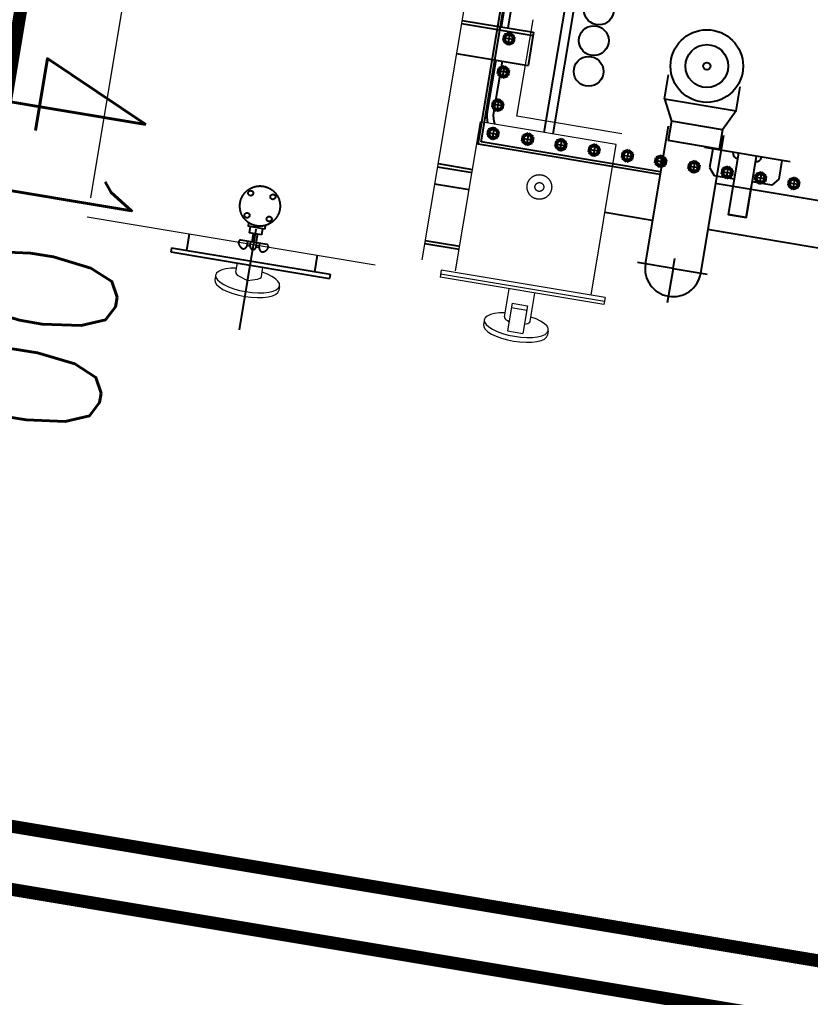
# Model space of a CAD drawing. Header units: millimetres. Extents: x 6239764 to 13047540, y 367704 to 979893.
# Drawn here: x 8301407 to 8304455, y 402356 to 406126 of the extents above; entities that cross this region are included whole.
import ezdxf

# ---------------------------------------------------------------- set-up
doc = ezdxf.new("R2010")
doc.units = ezdxf.units.MM
doc.header["$LTSCALE"] = 300
for name, pattern in [('AM_ISO08W050', [18, 12, -1.5, 3, -1.5]), ('AM_ISO08W050X2', [9, 6, -0.75, 1.5, -0.75]), ('Amconstr', [9999, 9999, 0]), ('CENTER', [2, 1.25, -0.25, 0.25, -0.25]), ('CENTER2', [28.575, 19.05, -3.175, 3.175, -3.175]), ('DASHED', [0.75, 0.5, -0.25]), ('HIDDEN', [9.525, 6.35, -3.175]), ('PHANTOM', [2.5, 1.25, -0.25, 0.25, -0.25, 0.25, -0.25])]:
    doc.linetypes.add(name, pattern=pattern)
for name, color, linetype in [('1', 7, 'Continuous'), ('25  杶奪', 114, 'Continuous'), ('30  俋窒眈燊\\M+00000D', 3, 'Continuous'), ('AM_0', 7, 'Continuous'), ('M16', 3, 'Continuous'), ('M30', 3, 'Continuous'), ('M4', 5, 'Continuous'), ('标注', 7, 'Continuous')]:
    doc.layers.add(name, color=color, linetype=linetype)
for name, color, linetype, lineweight in [('AM_0N', 7, 'Continuous', 50), ('AM_7', 4, 'AM_ISO08W050', 25), ('AM_7N', 4, 'AM_ISO08W050', 25), ('AM_CL', 1, 'Amconstr', 25), ('LV BUSHING-AM_4', 3, 'Continuous', 25), ('PHA', 5, 'PHANTOM', 13), ('SX', 3, 'Continuous', 30)]:
    doc.layers.add(name, color=color, linetype=linetype, lineweight=lineweight)
doc.styles.get("Standard").update_dxf_attribs({"font": 'txt8.shx', "width": 0.7, "bigfont": 'hztxt_ii.shx'})
doc.dimstyles.new('STANDARD2', dxfattribs={"dimscale": 250, "dimtxt": 2.5, "dimasz": 2, "dimexe": 2.5, "dimexo": 0, "dimgap": 0.62, "dimtad": 1, "dimdec": 0, "dimzin": 0, "dimdsep": 46, "dimtxsty": 'Standard', "dimblk": 'OBLIQUE', "dimcen": 0.09, "dimadec": 3, "dimazin": 0, "dimtfac": 1, "dimtdec": 0, "dimtofl": 0, "dimtmove": 2, "dimatfit": 3, "dimldrblk": 'OBLIQUE', "dimfxl": 1, "dimtolj": 1, "dimtzin": 0, "dimarcsym": 0})

# ---------------------------------------------------------------- blocks, each defined once
blk = doc.blocks.new('_OBLIQUE')
at = {"color": 0, "linetype": 'ByBlock'}
blk.add_line((-0.5, -0.5), (0.5, 0.5), dxfattribs=at)
blk = doc.blocks.new('*D112')
at = {"layer": 'Defpoints', "color": 0, "ltscale": 0.1, "transparency": 16777216}
for p in [(6132969.1, -13631.7), (6132321.4, -17731.7), (6132797.4, -17731.7)]:
    blk.add_point(p, dxfattribs=at)
at = {"layer": '标注', "color": 67, "lineweight": -2, "ltscale": 0.1, "transparency": 16777216}
for p, q in [((6132969.1, -13631.7), (6131696.4, -13631.7)), ((6132321.4, -13631.7), (6132321.4, -17731.7)), ((6132797.4, -17731.7), (6131696.4, -17731.7))]:
    blk.add_line(p, q, dxfattribs=at)
at = {"layer": '标注', "color": 67, "lineweight": -2, "ltscale": 0.1, "transparency": 16777216, "xscale": 250, "yscale": 250, "zscale": 250}
for p, rotation in [((6132321.4, -13631.7), 90), ((6132321.4, -17731.7), 270)]:
    blk.add_blockref('_OBLIQUE', p, dxfattribs=dict(at, rotation=rotation))
at = {"layer": '标注', "color": 67, "lineweight": 13, "ltscale": 0.1, "transparency": 16777216, "insert": (6131906.8, -15879.5), "char_height": 625, "attachment_point": 5, "rotation": 90}
blk.add_mtext('\\A1;4100', dxfattribs=at)
blk = doc.blocks.new('A$C6C825D1F')
at = {"layer": 'M16', "color": 200, "linetype": 'CENTER', "ltscale": 50}
for p, q in [((115.6, 148), (115.6, 141.5)), ((119.7, 139.4), (181.6, 139.4)), ((136.3, 149.4), (136.3, 139.4)), ((136.3, 149.4), (143.7, 149.4)), ((143.7, 149.4), (143.7, 139.4)), ((145.6, 119), (145.6, 139.4)), ((155.6, 119), (155.6, 139.4)), ((157.6, 149.4), (157.6, 139.4)), ((157.6, 149.4), (165, 149.4)), ((165, 149.4), (165, 139.4)), ((185.6, 148), (185.6, 141.5)), ((135.6, 119), (165.6, 119)), ((135.6, 104), (135.6, 119)), ((165.6, 104), (165.6, 119)), ((130.6, 104), (170.6, 104)), ((130.6, 95.5), (130.6, 104)), ((170.6, 95.5), (170.6, 104))]:
    blk.add_line(p, q, dxfattribs=at)
for centre, radius in [((150.6, 52.4), 47.5), ((124.1, 79), 6), ((177.1, 79), 6), ((124.1, 25.9), 6), ((177.1, 25.9), 6)]:
    blk.add_circle(centre, radius, dxfattribs=at)
for centre, radius, start, end in [((131.3, 142), 16.8, 100.8441, 158.9577), ((119.7, 144.4), 5, 216.0132, 270), ((125.9, 148.3), 10.4, 6.5152, 77.9072), ((150.7, 149.4), 7, 0, 180), ((175.3, 148.3), 10.4, 102.0928, 173.4848), ((170, 142), 16.8, 21.0423, 79.1559), ((181.6, 144.4), 5, 270, 323.9868)]:
    blk.add_arc(centre, radius, start, end, dxfattribs=at)
blk = doc.blocks.new('A$C7B570CCE')
at = {"linetype": 'Continuous'}
for p, q in [((167.5, 0), (-167.5, 0)), ((-35, 0), (-35, -240)), ((35, 0), (35, -240)), ((135, 0), (135, -73.1)), ((35, -240), (-35, -240))]:
    blk.add_line(p, q, dxfattribs=at)
for p, q in [((-135.2, 0), (-135.2, -72.9)), ((-135.2, -72.9), (-112.2, -100)), ((135.2, -72.9), (112.2, -100)), ((-112.2, -100), (-35, -100)), ((112.2, -100), (35, -100))]:
    blk.add_line(p, q)
for centre, start, end in [((-35, 0), 180, 270), ((35, 0), 270, 0)]:
    blk.add_arc(centre, 21, start, end)
blk = doc.blocks.new('A$C31AC28B4')
at = {"layer": 'PHA', "color": 31, "linetype": 'PHANTOM', "lineweight": 0, "ltscale": 3}
for p, q in [((-75, -656), (-605, -656)), ((-605, -1238), (-605, -656)), ((-75, -1244), (-75, -656)), ((-20, -1244), (-660, -1244)), ((-660, -1244), (-660, -1272)), ((-20, -1244), (-20, -1272)), ((-20, -1260), (-660, -1260)), ((-20, -1272), (-660, -1272)), ((-390, -1382.3), (-390, -1272)), ((-290, -1382.3), (-290, -1272)), ((-370, -1325.1), (-310, -1325.1)), ((-370, -1325.1), (-370, -1433)), ((-370, -1341.9), (-310, -1341.9)), ((-370, -1342.2), (-310, -1342.2)), ((-310, -1325.1), (-310, -1433)), ((-465, -1402.2), (-465, -1424.6)), ((-215, -1408.6), (-215, -1424.6)), ((-370, -1433), (-310, -1433))]:
    blk.add_line(p, q, dxfattribs=at)
at = {"layer": 'PHA', "color": 31, "linetype": 'PHANTOM', "lineweight": 0, "ltscale": 3, "flags": 128}
for points in [[(-390, -1365.8), (-411.3, -1369.9), (-429.8, -1375.4), (-444.9, -1382.1), (-456.1, -1389.6), (-462.9, -1397.8), (-465, -1406.3), (-462.4, -1414.7), (-455.1, -1422.8), (-443.5, -1430.3), (-427.9, -1436.8), (-409, -1442.2), (-387.5, -1446.1), (-364.2, -1448.6), (-340, -1449.4), (-315.8, -1448.6), (-292.5, -1446.1), (-271, -1442.2), (-252.1, -1436.8), (-236.5, -1430.3), (-224.9, -1422.8), (-217.6, -1414.7), (-215, -1406.3), (-217.1, -1397.8), (-223.9, -1389.6), (-235.1, -1382.1), (-250.2, -1375.4), (-268.7, -1369.9), (-290, -1365.8)], [(-390, -1382.3), (-389.1, -1385.6), (-386.6, -1388.8), (-382.5, -1391.8), (-376.9, -1394.4), (-370, -1396.7)], [(-310, -1396.7), (-303.1, -1394.4), (-297.5, -1391.8), (-293.4, -1388.8), (-290.9, -1385.6), (-290, -1382.3)], [(-465, -1424.6), (-462.6, -1433.1), (-455.5, -1441.3), (-443.9, -1448.8), (-428.4, -1455.4), (-409.4, -1460.9), (-387.8, -1464.9), (-364.4, -1467.4), (-340, -1468.2), (-315.6, -1467.4), (-292.2, -1464.9), (-270.6, -1460.9), (-251.6, -1455.4), (-236.1, -1448.8), (-224.5, -1441.3), (-217.4, -1433.1), (-215, -1424.6)]]:
    blk.add_lwpolyline(points, dxfattribs=at)
at = {"layer": 'PHA', "color": 31, "linetype": 'PHANTOM', "lineweight": 0, "ltscale": 3}
for radius in [47.5, 17]:
    blk.add_circle((-340, -866), radius, dxfattribs=at)
blk = doc.blocks.new('*U109')
at = {"layer": 'AM_0N'}
for p, q in [((42247.3, 10176), (42229.3, 10165.7)), ((42229.3, 10165.7), (42229.3, 10144.9)), ((42229.3, 10144.9), (42247.3, 10134.5)), ((42265.3, 10165.7), (42247.3, 10176)), ((42247.3, 10134.5), (42265.3, 10144.9)), ((42265.3, 10144.9), (42265.3, 10165.7))]:
    blk.add_line(p, q, dxfattribs=at)
blk.add_circle((42247.3, 10155.3), 18, dxfattribs=at)
at = {"layer": 'AM_7N', "linetype": 'AM_ISO08W050X2'}
for p, q in [((42247.3, 10179), (42247.3, 10131.5)), ((42223.6, 10155.3), (42271.1, 10155.3))]:
    blk.add_line(p, q, dxfattribs=at)
blk = doc.blocks.new('132主变')
for centre in [(6140255.2, -16868.1), (6140255.2, -16988.1), (6140255.2, -17108.1)]:
    blk.add_circle(centre, 57.5)
at = {"layer": '1', "color": 3, "linetype": 'DASHED', "lineweight": 5, "ltscale": 50}
blk.add_lwpolyline([(6140089.2, -16651.7), (6140499.1, -16651.7), (6140499.1, -17028.3)], dxfattribs=at)
at = {"layer": '25  杶奪', "color": 163}
for p, q in [((6140352.1, -17281.9), (6140352.1, -16607.2)), ((6140386.1, -17262.7), (6140386.1, -16607.2))]:
    blk.add_line(p, q, dxfattribs=at)
at = {"layer": '25  杶奪'}
blk.add_lwpolyline([(6139634.1, -16536.7), (6139634.1, -16411.7), (6139564.1, -16411.7), (6139564.1, -16536.7)], dxfattribs=at)
at = {"layer": '30  俋窒眈燊\\M+00000D', "linetype": 'HIDDEN'}
blk.add_line((6140768.9, -16969.7), (6140489.1, -16969.7), dxfattribs=at)
for points in [[(6134159.1, -18013.7), (6134159.1, -16531.7), (6139703.1, -16531.7)], [(6139919.1, -16531.7), (6140619.1, -16531.7), (6140619.1, -18672.4)]]:
    blk.add_lwpolyline(points, dxfattribs=at)
at = {"layer": 'AM_0', "color": 31}
for p, q in [((6141729, -15916.7), (6141109, -15916.7)), ((6141109, -15932.7), (6141109, -15916.7)), ((6141729, -15932.7), (6141109, -15932.7)), ((6141169, -15932.7), (6141169, -15996.7)), ((6141669, -15932.7), (6141669, -15996.7)), ((6141729, -15932.7), (6141729, -15916.7))]:
    blk.add_line(p, q, dxfattribs=at)
at = {"layer": 'AM_7', "color": 31, "linetype": 'CENTER2'}
blk.add_line((6141419, -15663.7), (6141419, -16056.7), dxfattribs=at)
at = {"layer": 'AM_CL'}
for p, q in [((6140769, -16109.8), (6140634.1, -16109.8)), ((6140769, -16121.8), (6140634.1, -16121.8)), ((6140769, -16409.8), (6140634.1, -16409.8)), ((6140769, -16421.8), (6140634.1, -16421.8)), ((6140489.1, -16981.7), (6140489.1, -16851.7)), ((6140768.9, -16851.7), (6140489.1, -16851.7)), ((6140768.9, -16981.7), (6140489.1, -16981.7))]:
    blk.add_line(p, q, dxfattribs=at)
at = {"layer": 'LV BUSHING-AM_4', "color": 6}
for p, q in [((6139809.1, -16171.7), (6139809.1, -16037.5)), ((6139809.1, -16171.7), (6139676.3, -16171.7)), ((6139701.1, -16171.7), (6139701.1, -16710)), ((6139809.1, -16171.7), (6139809.1, -16211.1)), ((6139809.1, -16171.7), (6139948, -16171.7)), ((6139917.1, -16171.7), (6139917.1, -16710)), ((6139709.1, -16655.3), (6139909.1, -16655.3)), ((6139709.1, -16731.3), (6139709.1, -16655.3)), ((6139909.1, -16731.3), (6139909.1, -16655.3)), ((6139669.1, -16811.8), (6139709.1, -16731.3)), ((6139709.1, -16731.3), (6139909.1, -16731.3)), ((6139949.1, -16811.8), (6139909.1, -16731.3)), ((6139949.1, -16811.8), (6139669.1, -16811.8)), ((6139669.1, -16811.8), (6139669.1, -16905.4)), ((6139949.1, -16811.8), (6139949.1, -16905.4))]:
    blk.add_line(p, q, dxfattribs=at)
for radius in [140, 82.5]:
    blk.add_circle((6139809.1, -16963.3), radius, dxfattribs=at)
blk.add_arc((6139809.1, -16171.7), 108, 0, 180, dxfattribs=at)
at = {"layer": 'M30', "color": 253}
for points in [[(6139194.1, -16341.7), (6139703.1, -16341.7)], [(6139919.1, -16341.7), (6140104.1, -16341.7)], [(6140634.1, -16341.7), (6140769, -16341.7)], [(6134149.1, -18013.7), (6134149.1, -16521.7), (6139703.1, -16521.7)], [(6139919.1, -16521.7), (6140629.1, -16521.7), (6140629.1, -18681.1)], [(6140589.1, -16981.7), (6140589.1, -17276.7)], [(6140614.1, -16981.7), (6140614.1, -17276.7)]]:
    blk.add_lwpolyline(points, dxfattribs=at)
for points in [[(6140577.3, -16607.2, -0.130047), (6140589.1, -16651.7), (6140589.1, -16851.7)], [(6140605.1, -16607.2, -0.099676), (6140614.1, -16651.7), (6140614.1, -16851.7)]]:
    blk.add_lwpolyline(points, format="xyb", dxfattribs=at)
at = {"layer": 'M4', "color": 153}
for radius in [82.6, 14]:
    blk.add_circle((6139809.1, -16963.3), radius, dxfattribs=at)
at = {"layer": 'PHA', "color": 31, "linetype": 'PHANTOM', "lineweight": 0, "ltscale": 3}
for p, q in [((6141419, -15794.5), (6141394.6, -15795.3)), ((6141443.4, -15795.3), (6141419, -15794.5)), ((6141296.4, -15829.6), (6141294, -15838.1)), ((6141303.5, -15821.4), (6141296.4, -15829.6)), ((6141315.1, -15813.9), (6141303.5, -15821.4)), ((6141315.5, -15832.4), (6141303.9, -15839.9)), ((6141330.6, -15807.2), (6141315.1, -15813.9)), ((6141331.1, -15825.9), (6141315.5, -15832.4)), ((6141349.6, -15801.8), (6141330.6, -15807.2)), ((6141350, -15820.5), (6141331.1, -15825.9)), ((6141371.2, -15797.8), (6141349.6, -15801.8)), ((6141371.5, -15816.5), (6141350, -15820.5)), ((6141394.6, -15795.3), (6141371.2, -15797.8)), ((6141394.8, -15814.1), (6141371.5, -15816.5)), ((6141419, -15813.3), (6141394.8, -15814.1)), ((6141443.2, -15814.1), (6141419, -15813.3)), ((6141466.5, -15816.5), (6141443.2, -15814.1)), ((6141466.8, -15797.8), (6141443.4, -15795.3)), ((6141488, -15820.5), (6141466.5, -15816.5)), ((6141488.5, -15801.8), (6141466.8, -15797.8)), ((6141506.9, -15825.9), (6141488, -15820.5)), ((6141507.4, -15807.2), (6141488.5, -15801.8)), ((6141522.5, -15832.4), (6141506.9, -15825.9)), ((6141522.9, -15813.9), (6141507.4, -15807.2)), ((6141534.1, -15839.9), (6141522.5, -15832.4)), ((6141534.5, -15821.4), (6141522.9, -15813.9)), ((6141541.6, -15829.6), (6141534.5, -15821.4)), ((6141544, -15838.1), (6141541.6, -15829.6)), ((6141294, -15854), (6141294, -15838.1)), ((6141296.6, -15848), (6141294, -15856.4)), ((6141294, -15856.4), (6141296.1, -15864.9)), ((6141296.1, -15864.9), (6141302.9, -15873)), ((6141303.9, -15839.9), (6141296.6, -15848)), ((6141382.2, -15868.2), (6141376.6, -15870.9)), ((6141419, -15856.2), (6141382.2, -15868.2)), ((6141455.9, -15868.2), (6141419, -15856.2)), ((6141461.5, -15870.9), (6141455.9, -15868.2)), ((6141541.4, -15848), (6141534.1, -15839.9)), ((6141535.1, -15873), (6141541.9, -15864.9)), ((6141544, -15856.4), (6141541.4, -15848)), ((6141541.9, -15864.9), (6141544, -15856.4)), ((6141544, -15860.4), (6141544, -15838.1)), ((6141302.9, -15873), (6141314.1, -15880.6)), ((6141314.1, -15880.6), (6141329.2, -15887.2)), ((6141329.2, -15887.2), (6141347.8, -15892.7)), ((6141347.8, -15892.7), (6141369, -15896.9)), ((6141369.9, -15877.1), (6141369, -15880.4)), ((6141369, -15880.4), (6141369, -15916.7)), ((6141372.4, -15873.9), (6141369.9, -15877.1)), ((6141376.6, -15870.9), (6141372.4, -15873.9)), ((6141465.6, -15873.9), (6141461.5, -15870.9)), ((6141468.2, -15877.1), (6141465.6, -15873.9)), ((6141469, -15880.4), (6141468.2, -15877.1)), ((6141469, -15880.4), (6141469, -15916.7)), ((6141469, -15896.9), (6141490.3, -15892.7)), ((6141490.3, -15892.7), (6141508.8, -15887.2)), ((6141508.8, -15887.2), (6141524, -15880.6)), ((6141524, -15880.6), (6141535.1, -15873)), ((6140768.9, -17170.2), (6140769, -15996.7)), ((6142069.2, -15996.7), (6140769, -15996.7)), ((6142069.5, -19446.7), (6142069.2, -15996.7))]:
    blk.add_line(p, q, dxfattribs=at)
at = {"layer": 'SX', "const_width": 50}
for points in [[(6142909.1, -13391.7), (6133229.1, -13391.7)], [(6142669.1, -13631.7), (6133469.1, -13631.7)]]:
    blk.add_lwpolyline(points, dxfattribs=at)
at = {"layer": '25  杶奪', "rotation": 180}
blk.add_blockref('A$C7B570CCE', (6139599.1, -16651.7), dxfattribs=at)
at = {"layer": 'AM_0', "rotation": 180}
blk.add_blockref('A$C31AC28B4', (6140029.1, -17263.2), dxfattribs=at)
at = {"layer": 'AM_0N', "rotation": 180}
for p in [(6181651.4, -6416.4), (6181781.4, -6416.4), (6181911.4, -6416.4), (6182041.4, -6416.4), (6182171.4, -6416.4), (6182301.4, -6416.4), (6182431.4, -6416.4), (6182561.4, -6416.4), (6182691.4, -6416.4), (6182826.4, -6416.4)]:
    blk.add_blockref('*U109', p, dxfattribs=at)
at = {"layer": 'AM_0N', "xscale": -1, "rotation": 180}
for p in [(6098331.7, -6526.4), (6098331.7, -6656.4), (6098331.7, -6786.4)]:
    blk.add_blockref('*U109', p, dxfattribs=at)
at = {"layer": 'M16', "color": 200, "linetype": 'CENTER', "ltscale": 50, "xscale": 1.631578948348761, "yscale": 1.631578948348761, "zscale": 1.631578948348761}
blk.add_blockref('A$C6C825D1F', (6141173.4, -16232.9), dxfattribs=at)
at = {"layer": '标注', "lineweight": 13, "ltscale": 0.1}
dim = blk.add_linear_dim(base=(6132321.4, -17731.7), p1=(6132969.1, -13631.7), p2=(6132797.4, -17731.7), angle=90, dimstyle='STANDARD2', override={"dimasz": 1, "dimgap": 0.4, "dimclrd": 67, "dimclre": 67, "dimclrt": 67}, dxfattribs=at)
dim.commit()
dim.dimension.update_dxf_attribs({"geometry": '*D112', "text_midpoint": (6131906.8, -15879.5), "dimtype": 128})

msp = doc.modelspace()

# ---------------------------------------------------------------- linework, layer by layer
at = {"const_width": 50, "elevation": 0}
msp.add_lwpolyline([(8302306.1, 411526.1), (8300877.9, 402964.4)], dxfattribs=at)

# ---------------------------------------------------------------- block references
at = {"rotation": 170.529000035935}
for p in [(14347212.6, -619384.3), (14357382, -621080.8)]:
    msp.add_blockref('132主变', p, dxfattribs=at)

doc.saveas('drawing.dxf')
